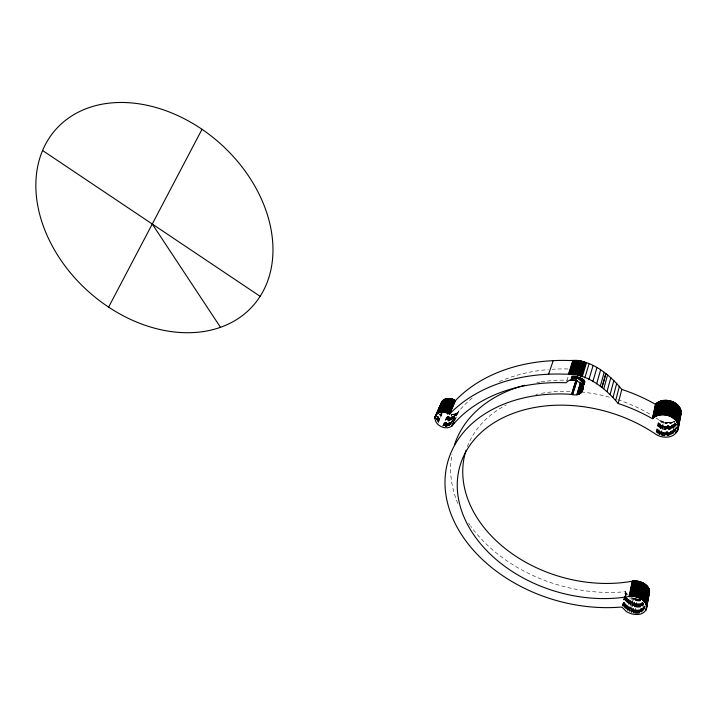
<?xml version="1.0" encoding="UTF-8"?>
<svg xmlns="http://www.w3.org/2000/svg" width="717" height="717" viewBox="0 0 717 717"><rect width="100%" height="100%" fill="white"/><g stroke="black" fill="none" stroke-linecap="round" stroke-linejoin="round"><path stroke-width="0.54" stroke-dasharray="3.58 2.69" d="M643.319 610.812L644.359 605.309M643.812 609.549L644.431 606.25M644.081 609.378L644.7 606.08M644.547 608.106L644.959 605.91M644.798 607.926L645.21 605.722M641.15 611.718L642.817 602.925M675.602 430.971L676.588 425.773M641.482 611.61L643.149 602.818M676.283 428.641L676.678 426.561M641.598 612.596L643.472 602.701M642.127 611.377L643.579 603.678M642.441 611.251L643.893 603.553M642.952 610.006L643.983 604.512M643.248 609.862L644.278 604.368M638.82 613.268L641.141 601.187M673.487 433.31L675.477 422.913M639.188 613.214L641.5 601.133M673.828 433.113L675.817 422.725M639.546 613.152L641.652 602.163M674.365 431.867L675.952 423.559M640.12 611.986L642.002 602.092M674.688 431.661L676.077 424.383M640.469 611.906L642.351 602.011M675.002 431.437L676.391 424.159M640.81 611.816L642.692 601.922M675.306 431.204L676.687 423.935M636.929 613.411L639.698 599.134M671.641 434.135L674.061 421.668L674.805 421.363L672.403 433.839M637.314 613.402L640.075 599.125M672.026 433.991L674.437 421.524M637.7 613.385L640.451 599.107M638.076 613.349L640.828 599.071M672.77 433.668L674.975 422.241M638.453 613.313L640.774 601.231M673.335 432.45L675.127 423.102M669.633 434.717L672.071 422.25L674.061 421.668M634.984 613.322L637.763 599.062M670.045 434.627L672.483 422.161M635.379 613.358L638.157 599.089M670.458 434.52L672.887 422.053M635.764 613.385L638.542 599.116M636.158 613.402L638.928 599.134M670.861 434.403L673.281 421.937M636.544 613.411L639.313 599.134M671.255 434.278L673.675 421.811M667.733 436.026L670.395 422.528L672.071 422.25M633.012 613.017L635.827 598.767L632.797 597.861L630.171 611.001M668.163 435.981L670.816 422.483M633.407 613.098L636.212 598.838L637.377 599.018L634.59 613.277M633.801 613.169L636.597 598.91M668.585 435.918L671.237 422.412M634.195 613.223L636.992 598.973M669.015 435.837L671.659 422.34M631.077 612.497L633.909 598.256M666.631 435.085L669.095 422.627L670.395 422.528M631.462 612.623L634.285 598.381M632.062 611.637L634.67 598.489M667.061 435.067L669.535 422.609M632.448 611.744L635.056 598.587M667.294 436.07L669.965 422.573M632.842 611.834L635.441 598.677M629.221 611.78L632.08 597.557M664.65 436.088L667.348 422.6L669.095 422.627M629.804 610.848L632.439 597.709M665.304 435.076L667.787 422.627M630.548 611.144L633.165 597.996M665.743 435.085L668.226 422.636M630.924 611.278L633.541 598.13M666.183 435.094L668.665 422.636M627.492 610.884L630.144 597.763M662.875 435.882L665.6 422.403L667.348 422.6M628.047 609.988L630.476 597.951M663.315 435.954L666.039 422.474M628.388 610.167L630.817 598.139M628.737 610.355L631.157 598.31M663.763 436.008L666.469 422.528M629.087 610.526L631.722 597.386M664.202 436.053L666.909 422.573M661.334 434.466L663.87 422.035L658.744 419.759A14.161 11.006 11.3 0 1 657.399 418.764L656.037 417.93M625.86 608.5L628.092 597.575M626.147 608.733L628.379 597.808M661.558 435.613L663.87 422.035M626.452 608.957L628.675 598.023M626.757 609.172L628.979 598.238M661.997 435.712L664.301 422.143M627.07 609.387L629.508 597.36M662.436 435.802L665.6 422.403M627.384 609.593L630.046 596.472M624.31 607.03L626.559 596.114M659.837 435.111L662.607 421.65M624.543 607.29L626.792 596.365M624.794 607.541L627.034 596.616M660.474 434.215L663.028 421.793M625.045 607.792L626.837 599.053M625.305 608.034L627.321 598.202M660.904 434.35L663.449 421.919M625.582 608.267L627.814 597.342M622.526 605.847L625.466 591.677L624.211 591.803A139.035 102.818 16.4 0 1 470.711 526.188M622.58 605.955L625.466 591.677M658.412 433.418L660.984 421.004M622.732 606.232L625.52 591.776M623.118 605.426L624.928 596.696M625.152 595.603L625.672 592.054M623.288 605.695L625.099 596.974M625.323 595.881L625.824 592.332M658.815 433.597L661.388 421.184M623.476 605.973L625.502 596.15M625.726 595.056L625.995 592.609M623.665 606.241L625.69 596.419M625.923 595.325L626.174 592.878M659.013 434.807L661.791 421.345M623.871 606.51L625.896 596.687M626.12 595.594L626.371 593.147M624.086 606.77L625.663 599.134M659.425 434.959L662.194 421.506M656.862 432.611L659.461 420.207M657.238 432.826L659.828 420.422M657.623 433.032L660.214 420.628M657.803 434.269L660.599 420.816M656.136 432.154L658.744 419.759M656.494 432.387L659.093 419.983M583.629 384.877L585.359 379.132M583.781 384.697L585.386 379.365M583.808 384.912L585.404 379.589M583.988 385.002L585.583 379.678M584.086 384.993L585.807 379.499M582.491 383.29L583.844 378.737M582.688 383.21L583.97 378.961M582.607 384.115L584.077 379.185M582.813 383.989L584.185 379.41M583.002 383.891L584.875 379.15L583.566 383.514M583.091 384.115L584.687 378.8M583.414 383.559L584.767 379.033M583.306 384.814L585.054 378.988M583.629 384.151L585.278 378.666M583.728 384.213L585.386 378.657M581.496 381.516L582.455 378.334M581.666 381.713L582.634 378.531M581.837 381.919L582.804 378.737M581.998 382.125L582.957 378.943M582.473 381.274L583.118 379.15M582.616 381.489L583.262 379.365M582.437 382.77L583.396 379.58M579.757 381.283L580.734 378.11M580.304 380.395L580.949 378.28M580.519 380.566L581.164 378.451M580.725 380.745L581.37 378.63M580.931 380.933L581.899 377.751M580.797 382.179L582.087 377.94M581.308 381.319L582.276 378.137M578.655 379.32L579.309 377.205M578.906 379.454L579.551 377.339M579.148 379.598L579.802 377.483M579.39 379.75L580.044 377.626M579.632 379.902L580.277 377.787M579.856 380.064L580.833 376.882M577.346 378.728L578.001 376.613M577.884 378.943L578.538 376.828M578.144 379.06L578.798 376.945M578.404 379.185L579.049 377.07M575.366 379.293L576.351 376.129M575.643 379.365L576.629 376.192M575.921 379.427L576.907 376.264M576.199 379.508L577.185 376.335M576.477 379.598L577.463 376.425M577.077 378.63L577.732 376.515M573.95 379.087L574.935 375.914M574.227 379.114L575.222 375.941M574.514 379.15L575.5 375.977M574.801 379.185L575.787 376.022M575.079 379.239L576.065 376.067M572.256 379.069L573.25 375.905M572.533 379.051L573.528 375.887M572.811 379.042L573.806 375.878M573.098 379.042L574.084 375.878M573.376 379.051L574.371 375.878M573.663 379.06L574.649 375.896M570.893 379.257L572.229 375.036M571.162 379.203L572.166 376.04M571.431 379.159L572.435 375.995M571.7 379.123L572.704 375.959M571.978 379.087L572.973 375.923M566.923 380.619L568.608 375.35M455.008 420.287L459.104 410.617L460.027 409.748A152.201 112.605 16.3 0 1 472.333 397.908M451.307 423.388L455.429 413.709L457.805 412.302A9.724 7.457 23.6 0 0 459.104 410.617M451.97 422.322L455.68 413.619M452.212 422.223L455.922 413.521M452.857 421.148L456.155 413.413M453.09 421.031L456.379 413.297M453.314 420.915L456.604 413.171M453.529 420.78L456.819 413.046M453.332 421.614L457.034 412.911M453.538 421.471L457.437 412.616M453.924 421.175L457.625 412.463M454.112 421.013L457.805 412.302M448.34 425.808L453.314 414.202L455.429 413.709M448.627 425.773L453.592 414.166M448.905 425.728L453.87 414.121M449.174 425.683L454.139 414.076M449.442 425.62L454.408 414.014M450.124 424.589L454.668 413.951M450.384 424.518L454.928 413.879M451.056 423.469L455.178 413.799M446.189 426.812L451.593 414.247L453.314 414.202M446.485 426.821L451.889 414.265M446.781 426.83L452.176 414.265M447.489 425.862L452.463 414.265M447.775 425.853L452.75 414.247M448.062 425.826L453.036 414.229M444.827 425.611L449.003 415.95M445.123 425.665L449.299 416.012M445.427 425.719L449.595 416.057M445.302 426.732L449.882 416.102M445.598 426.767L450.177 416.138M445.893 426.794L451.593 414.247M442.649 426.068L448.098 413.521M442.936 426.176L447.964 414.587M443.653 425.298L448.25 414.686M443.94 425.387L448.125 415.735M444.235 425.468L448.412 415.815M444.531 425.54L448.708 415.887M437.379 420.879L440.355 414.148M437.549 421.103L440.516 414.372M437.72 421.327L441.116 413.637M437.899 421.551L441.726 412.893M438.087 421.766L441.905 413.117M438.284 421.981L442.102 413.324M438.069 423.155L442.308 413.539M436.438 419.203L437.711 416.326M436.545 419.454L438.679 414.65M436.662 419.696L438.795 414.892M436.787 419.938L438.921 415.134M436.922 420.171L439.476 414.408M437.065 420.413L440.05 413.682M437.218 420.646L440.193 413.915M584.301 379.589L581.003 380.915A9.025 7.188 16.4 0 1 580.743 380.96M567.792 368.968L565.901 368.932A152.201 112.605 16.3 0 0 552.215 369.282M451.307 414.229L450.715 414.166M628.262 595.164L626.568 593.407M470.191 525.453A139.035 102.818 16.4 0 1 468.649 523.258M457.831 503.442A139.035 102.818 16.4 0 1 452.033 454.184M536.952 382.546A139.035 102.818 16.4 0 1 540.098 382.027M541.156 381.865A139.035 102.818 16.4 0 1 567.434 380.18M467.323 446.646A125.887 93.067 16.4 0 1 504.015 406.172M504.759 405.759A125.887 93.067 16.4 0 1 506.265 404.953M535.85 394.413A125.887 93.067 16.4 0 1 537.705 394.027M541.452 393.328A125.887 93.067 16.4 0 1 573 391.428M581.173 391.993A125.887 93.067 16.4 0 1 609.826 397.29M617.866 399.719A125.887 93.067 16.4 0 1 651.878 415.34M499.319 381.623A152.201 112.605 16.3 0 1 548.362 369.56"/><path stroke-width="1.08" d="M571.243 394.269L572.614 394.655A9.16 7.233 16.7 0 0 576.791 394.762C592.036 390.783 574.72 372.867 566.242 382.735L561.447 382.636A154.388 113.098 16.6 0 0 454.291 423.281L453.368 424.159A9.868 7.493 23.7 0 1 452.06 425.844C445.956 430.881 434.421 425.495 435.022 417.446C435.344 414.641 437.89 412.598 440.561 412.141C444.63 410.142 449.183 416.317 451.665 411.988A164.417 120.483 16.6 0 1 544.382 374.462L549.625 374.184A164.417 120.483 16.6 0 1 565.623 374.184C586.614 372.634 605.56 388.345 618.171 403.501A141.025 103.266 16.6 0 1 648.491 416.523L652.398 418.674L655.508 404.334C663.915 394.78 685.694 403.429 680.074 416.765M440.955 404.747C441.367 397.783 450.912 397.057 455.385 400.695L449.559 414.148M466.041 450.276A125.887 93.067 16.4 0 0 505.189 548.532A125.887 93.067 16.4 0 0 631.041 581.424L631.139 581.451A12.673 8.765 14.7 0 1 632.206 581.218C639.609 579.757 651.045 584.884 649.243 593.739M570.132 380.243A139.035 102.818 16.4 0 1 571.933 380.306L575.796 380.53L571.512 394.359L567.595 394.117A141.025 103.266 16.6 0 0 447.614 503.28A141.025 103.266 16.6 0 0 621.03 607.066C623.745 607.353 625.054 611.798 628.298 612.542C631.238 614.012 634.581 614.711 637.861 614.451C642.799 614.523 648.491 609.952 646.25 604.655L649.127 589.275M646.349 604.942L649.226 589.562M646.438 605.229L649.315 589.849M646.582 605.802L649.387 590.136M645.918 610.149L649.503 590.709M646.044 609.907L649.566 591.274M646.375 609.136L649.575 591.839M646.25 604.655L644.816 602.137L647.711 586.775M644.816 602.137C641.097 597.619 634.805 595.612 629.096 596.481A12.852 8.792 15 0 0 628.029 596.705L627.931 596.678A127.689 93.47 16.6 0 1 458.011 474.95A127.689 93.47 16.6 0 1 652.255 431.948L654.343 433.211A14.376 11.078 11.7 0 0 655.705 434.224C662.141 438.75 675.029 438.661 677.359 429.833M676.973 431.903L678.282 428.667L678.21 425.154L680.944 410.662M645.022 602.405L647.908 587.044M677.162 431.607L677.556 429.528M678.282 425.513L681.016 411.011M677.923 428.183L681.069 411.361M645.21 602.683L648.105 587.313M677.502 430.98L681.132 412.069M645.399 602.961L648.285 587.59M677.923 430.012L681.15 412.418M645.569 603.239L648.455 587.868M678.13 429.349L681.105 413.458M645.73 603.517L648.607 588.146M645.874 603.804L648.76 588.424M646.017 604.081L648.894 588.711M646.142 604.368L649.01 588.998M643.364 600.586L646.286 585.242M678.21 425.154L677.144 422.385L679.895 407.91M677.323 422.716L680.074 408.242M643.633 600.837L646.546 585.484M675.566 433.579L675.961 431.509M677.493 423.066L680.236 408.582M643.884 601.088L646.797 585.735M677.646 423.406L680.388 408.923M644.135 601.348L647.039 585.995M677.789 423.756L680.532 409.273M644.368 601.608L647.272 586.246M677.915 424.106L680.648 409.613M644.601 601.868L647.496 586.515M678.022 424.455L680.765 409.963M678.121 424.805L680.854 410.312M677.144 422.385L675.799 420.44L678.578 405.983M641.581 599.215L644.529 583.88M676.059 420.754L678.829 406.297M641.903 599.43L644.843 584.095M676.301 421.067L679.062 406.611M642.208 599.654L645.148 584.31M676.525 421.39L679.295 406.924M642.513 599.878L645.443 584.534M676.749 421.713L679.51 407.256M642.808 600.111L645.73 584.767M643.086 600.344L646.008 585M676.956 422.044L679.707 407.579M675.799 420.44L674.356 418.961L677.153 404.531M639.896 598.238L642.853 582.912M674.67 419.248L677.457 404.809M640.245 598.417L643.203 583.091M674.966 419.535L677.753 405.096M640.586 598.605L643.543 583.279M675.262 419.83L678.04 405.383M640.926 598.803L643.875 583.477M675.531 420.135L678.309 405.688M641.258 599L644.207 583.674M674.356 418.961L673.021 417.912L675.835 403.492M638.058 597.431L641.043 582.123M638.435 597.575L641.419 582.267M673.371 418.163L676.176 403.734M638.802 597.727L641.787 582.419M673.711 418.423L676.516 403.994M639.17 597.888L642.145 582.58M674.034 418.692L676.839 404.263M639.537 598.059L642.504 582.742M636.122 596.831L639.134 581.532M673.021 417.912L671.533 416.98L674.374 402.578M636.517 596.929L639.519 581.639M671.919 417.204L674.751 402.793M636.902 597.046L639.905 581.747M672.295 417.428L675.127 403.017M637.288 597.162L640.29 581.863M672.663 417.661L675.486 403.25M637.673 597.297L640.666 581.989M634.133 596.436L637.18 581.155M634.536 596.499L637.565 581.218M671.533 416.98L670.35 416.38L673.209 401.986M634.93 596.571L637.96 581.281M670.753 416.568L673.604 402.174M635.334 596.652L638.354 581.362M671.148 416.774L673.998 402.371M635.728 596.732L638.748 581.442M670.35 416.38L668.674 415.717L671.56 401.323M632.546 596.293L635.603 581.012M632.941 596.311L635.997 581.039M669.104 415.869L671.981 401.475M633.335 596.347L636.391 581.066M669.526 416.03L672.394 401.637M633.738 596.392L636.786 581.111M669.938 416.201L672.806 401.807M630.216 596.338L633.308 581.075M668.674 415.717L666.935 415.206L669.839 400.83M630.593 596.302L633.685 581.039M667.375 415.322L670.278 400.937M630.978 596.284L634.061 581.012M631.372 596.275L634.446 581.003M667.814 415.439L670.709 401.063M631.758 596.266L634.832 580.994M668.244 415.573L671.139 401.188M632.152 596.275L635.217 581.003M652.398 418.674C655.741 415.188 660.966 414.193 665.6 414.946L668.522 400.579M629.096 596.481L632.206 581.218M665.6 414.946L666.048 415.018L668.97 400.651M629.463 596.419L632.564 581.164M666.935 415.206L666.487 415.107L669.409 400.74M629.84 596.374L632.932 581.111M663.799 414.74L666.756 400.382M664.247 414.776L667.195 400.418M664.695 414.82L667.644 400.462M665.152 414.874L668.083 400.507M662.454 414.713L665.421 400.355M662.902 414.713L665.869 400.355M663.35 414.722L666.308 400.364M660.68 414.82L663.682 400.48M661.119 414.776L664.112 400.427M661.558 414.749L664.551 400.4M662.006 414.722L664.982 400.373M658.968 415.116L661.988 400.776M659.389 415.026L662.409 400.678M659.819 414.946L662.831 400.606M660.249 414.883L663.252 400.534M656.951 415.717L659.998 401.377M657.337 415.573L660.384 401.233M657.74 415.448L660.778 401.108M658.143 415.322L661.173 400.982M658.556 415.215L661.585 400.875M655.114 416.568L658.188 402.237M655.463 416.38L658.529 402.049M655.822 416.201L658.887 401.861M656.189 416.03L659.255 401.69M656.566 415.869L659.622 401.529M653.205 417.903L656.306 403.563M653.501 417.661L656.593 403.321M653.805 417.428L656.897 403.088M654.11 417.195L657.202 402.864M654.433 416.98L657.525 402.64M654.773 416.774L657.847 402.434M652.658 418.414L655.759 404.074M652.927 418.154L656.028 403.814M618.171 403.501L621.791 389.421C609.423 374.462 590.736 358.841 570.042 360.534A162.087 119.954 16.3 0 0 554.259 360.588L549.088 360.893A162.087 119.954 16.3 0 0 457.473 398.535L455.385 400.695M615.733 400.328L619.389 386.275M613.062 397.245L616.763 383.228M610.167 394.287L613.913 380.306M607.057 391.464L610.857 377.509M603.759 388.775L607.613 374.857M601.922 387.44L605.802 373.539M602.065 387.467L605.946 373.575M600.272 386.239L604.18 372.356M596.625 383.873L600.586 370.026M592.816 381.686L596.84 367.875M588.881 379.687L592.959 365.903M581.388 392.333L583.306 385.943M581.541 392.154L583.136 386.83M581.684 391.975L583.423 386.454M581.953 391.59L583.351 387.135M582.285 390.989L583.414 387.35M579.273 393.947L582.168 384.357M579.497 393.83L582.392 384.24M579.721 393.705L582.285 385.181M579.928 393.579L582.5 385.056M580.134 393.445L582.697 384.912M584.83 377.886L588.971 364.128M580.331 393.301L582.58 385.845M580.528 393.149L582.769 385.692M580.716 392.997L582.634 386.606M580.895 392.844L582.813 386.445M581.066 392.674L582.984 386.284M581.236 392.504L583.154 386.113M577.319 394.655L580.878 382.932M577.579 394.592L581.137 382.869M577.839 394.52L581.066 383.864M578.09 394.44L581.317 383.783M578.332 394.359L581.559 383.703M578.574 394.269L581.801 383.613M578.816 394.171L581.711 384.572M579.049 394.063L581.944 384.473M581.433 376.434L585.628 362.703M576.791 394.762L580.358 383.048M582.213 376.873L586.398 363.134M577.06 394.717L580.618 382.995M580.026 375.753L584.238 362.031M580.501 375.968L584.705 362.246M580.967 376.201L585.171 362.47M572.336 394.592L576.889 380.826A9.025 7.188 16.4 0 0 577.445 380.924M572.614 394.655L576.889 380.826M578.556 375.179L582.796 361.467M579.049 375.358L583.279 361.646M579.542 375.547L583.763 361.834M577.051 374.713L581.308 361.01M577.552 374.857L581.801 361.153M571.79 394.44L576.065 380.61L576.611 380.763M572.058 394.52L576.343 380.691M578.063 375.009L582.303 361.305M575.518 374.364L579.793 360.669M576.029 374.471L580.295 360.776M576.54 374.588L580.806 360.884M573.967 374.131L578.26 360.445M574.478 374.193L578.771 360.508M574.998 374.274L579.282 360.588M572.417 374.023L576.737 360.346M572.928 374.05L577.248 360.364M573.448 374.086L577.75 360.4M570.373 374.059L574.72 360.391M570.875 374.032L575.222 360.355M571.386 374.014L575.724 360.337M571.897 374.014L576.226 360.337M568.877 374.229L573.241 360.561M569.37 374.157L573.734 360.49M569.872 374.104L574.227 360.436M568.384 374.31L572.758 360.651M548.577 374.238L553.228 360.651M454.193 422.223L453.476 423.944M451.486 426.31L452.302 424.374M451.871 426.006L453.108 423.102M452.06 425.844L453.287 422.949M649.145 593.999L648.482 595.235M448.152 413.324L453.995 399.871M448.43 413.467L454.264 400.014M448.708 413.61L454.533 400.167M448.967 413.772L454.802 400.319M449.236 413.933L455.053 400.48M449.496 414.103L455.313 400.642M446.727 412.696L452.588 399.261M447.023 412.813L452.875 399.369M447.309 412.929L453.162 399.486M447.596 413.055L453.44 399.611M447.874 413.18L453.718 399.736M444.943 412.194L450.832 398.769M445.248 412.257L451.127 398.831M445.544 412.329L451.423 398.903M445.84 412.409L451.71 398.984M446.144 412.499L452.006 399.064M446.44 412.598L452.302 399.163M443.151 411.961L449.057 398.544M443.447 411.979L449.344 398.562M443.742 412.006L449.64 398.589M444.047 412.042L449.935 398.616M444.343 412.087L450.24 398.661M444.648 412.132L450.536 398.706M441.116 412.042L447.05 398.634M441.394 412.006L447.327 398.598M441.681 411.979L447.605 398.571M441.977 411.961L447.892 398.544M442.264 411.952L448.179 398.535M442.559 411.943L448.466 398.527M442.855 411.943L448.761 398.535M439.001 412.607L444.952 399.199M439.252 412.508L445.203 399.109M439.503 412.418L445.454 399.019M439.763 412.338L445.705 398.93M440.023 412.266L445.965 398.858M440.292 412.194L446.234 398.795M440.561 412.141L446.503 398.733M440.838 412.087L446.772 398.679M435.058 417.213L442.192 401.242M434.995 417.688L442.497 400.884M434.968 418.163L442.837 400.543M434.968 418.414L436.25 415.537M437.047 413.781L443.016 400.382M437.236 413.628L443.205 400.22M437.433 413.476L443.608 399.925M437.845 413.189L443.814 399.79M438.069 413.064L444.029 399.656M438.293 412.938L444.253 399.53M438.526 412.822L444.486 399.414M438.759 412.705L444.719 399.306M435.228 416.523L441.672 402.031M435.102 416.98L442.048 401.43M108.617 307.118L202.015 129.302M220.495 327.319L219.501 327.66A132.26 99.08 42 0 1 36.065 192.201A132.26 99.08 42 0 1 206.989 132.815A132.26 99.08 42 0 1 220.495 327.319L152.264 224.027M655.508 404.334L651.663 402.219A139.035 102.818 16.4 0 0 621.791 389.421M42.59 150.507L260.137 296.336M454.417 444.97A139.035 102.818 16.4 0 1 524.719 385.253"/></g></svg>
